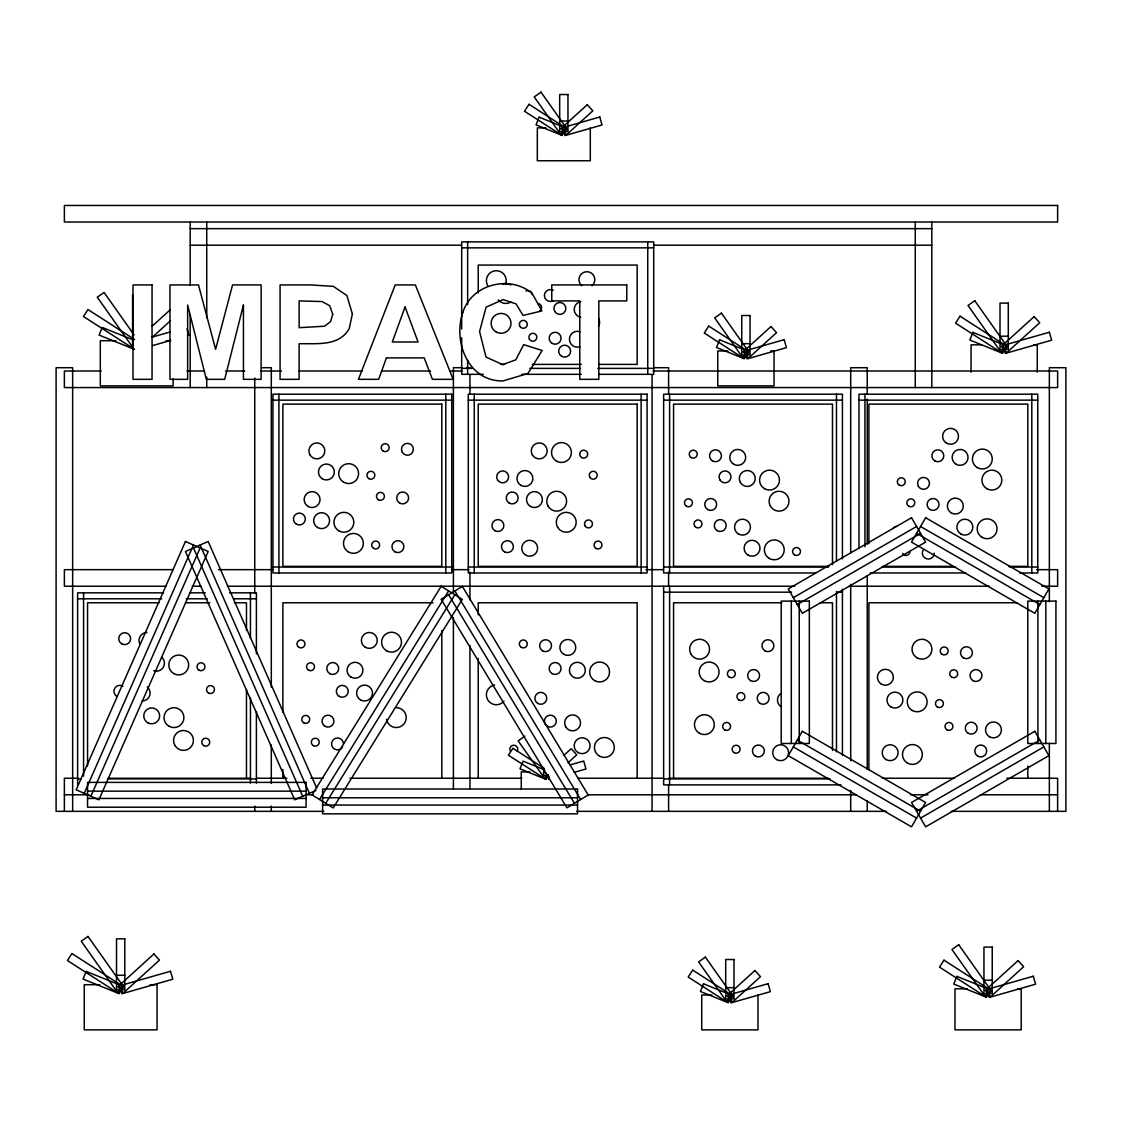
<?xml version="1.0" encoding="UTF-8"?>
<svg xmlns="http://www.w3.org/2000/svg" width="1122" height="1122" viewBox="0 0 1122 1122"><rect width="100%" height="100%" fill="white"/><g stroke="black" fill="none" stroke-linecap="round" stroke-linejoin="round"><path stroke-width="1.5" d="M548.069 774.825L546.204 779.439L519.991 768.836L523.09 761.165L544.675 769.888M84.22 793.338L193.475 545.026M90.882 796.269L200.137 547.957M319.518 799.509L448.646 590.915M325.717 803.338L454.845 594.758M548.209 774.895L545.516 779.075L508.434 755.232L512.908 748.276L544.296 768.444M151.961 326.362L169.983 309.981M152.382 337.175L170.404 320.78M563.707 755.513L571.196 748.697L576.764 754.826L568.027 762.764M524.914 736.13L518.154 740.899L544.38 777.981L548.434 775.12M793.296 597.675L916.576 526.499M797.265 604.562L920.559 533.371M916.576 811.22L1039.87 740.043M920.559 818.106L1043.853 746.915M315.913 790.463L294.707 799.804L185.453 551.491L208.173 541.491L316.727 788.191M152.031 337.133L170.123 331.972M152.662 345.562L170.754 340.401M570.214 764.881L583.706 761.025L585.979 768.977L574.169 772.357M559.682 121.008L567.956 121.008M545.867 127.894L537.326 127.894L537.326 160.741L590.298 160.741L590.298 127.894M190.193 228.65L931.807 228.65M190.193 245.199L461.296 245.199M653.705 245.199L931.807 245.199M461.675 247.85L653.705 247.85M1000.011 336.207L1008.299 336.207M115.917 340.709L100.307 340.709L100.307 385.87L173.139 385.87L173.139 378.927M166.196 340.709L169.674 340.709M741.768 343.669L750.043 343.669M981.498 344.819L971.049 344.819L971.049 372.195M1033.783 344.819L1037.261 344.819L1037.261 372.195M728.01 350.976L717.771 350.976L717.771 385.87L774.054 385.87L774.054 350.976L770.646 350.976M500.931 364.398L504.423 364.398M532.361 364.398L581.266 364.398M598.727 364.398L637.156 364.398L637.156 265.072L478.224 265.072L478.224 292.954M261.37 367.707L271.3 367.707L271.3 687.337M461.675 367.707L453.4 367.707L453.4 593.019M466.64 367.707L469.95 367.707M653.705 367.707L668.6 367.707L668.6 393.906M461.675 368.367L472.152 368.367M529.752 368.367L580.383 368.367M597.844 368.367L653.705 368.367M101.162 371.017L64.375 371.017L64.375 387.567L1057.625 387.567L1057.625 371.017L652.962 371.017M186.995 371.017L204.513 371.017M225.536 371.017L244.806 371.017M260.57 371.017L281.594 371.017M299.111 371.017L362.182 371.017M381.452 371.017L430.497 371.017M449.768 371.017L462.026 371.017M483.372 374.327L461.675 374.327L461.675 337.736M521.842 374.327L581.294 374.327M598.783 374.327L653.705 374.327L653.705 241.889L461.675 241.889L461.675 329.012M272.955 400.147L451.745 400.147M468.295 400.147L647.085 400.147M663.635 400.147L842.426 400.147M858.975 400.147L1037.752 400.147M828.99 566.358L673.565 566.358L673.565 404.116L832.482 404.116L832.482 564.604M882.874 566.358L952.732 566.358M1008.622 566.358L1027.822 566.358L1027.822 404.116L868.905 404.116L868.905 543.679M272.955 567.017L451.745 567.017M468.295 567.017L647.085 567.017M663.635 567.017L828.401 567.017M881.766 567.017L955.383 567.017M1009.716 567.017L1037.752 567.017M172.984 569.667L64.375 569.667L64.375 586.217L165.986 586.217M218.538 569.667L272.842 569.667M451.521 569.667L469.038 569.667M645.963 569.667L663.481 569.667M1036.602 569.667L1057.625 569.667L1057.625 586.217L1041.861 586.217M815.596 572.977L663.635 572.977L663.635 394.187L842.426 394.187L842.426 558.952M870.153 572.977L965.747 572.977M1019.632 572.977L1037.752 572.977L1037.752 394.187L858.975 394.187L858.975 548.434M192.255 586.217L201.02 586.217M227.289 586.217L794.853 586.217M849.158 586.217L989.309 586.217M663.635 592.178L791.585 592.178M837.166 592.178L842.426 592.178M163.531 592.837L77.614 592.837L77.614 784.867M189.604 592.837L205.256 592.837M229.589 592.837L256.405 592.837L256.405 653.944M77.614 598.797L161.75 598.797M186.294 598.797L207.332 598.797M233.614 598.797L256.405 598.797M159.156 602.766L87.558 602.766L87.558 766.088M185.354 602.766L209.8 602.766M234.246 602.766L246.475 602.766L246.475 630.564M433.078 602.766L282.884 602.766L282.884 712.232M781.838 602.766L673.565 602.766L673.565 778.247M820.266 602.766L832.482 602.766L832.482 750.45M1017.345 602.766L868.905 602.766L868.905 769.552M529.808 771.894L521.267 771.894L521.267 789.173M548.588 775.597L543.623 775.597L543.623 769.538M78.386 778.247L64.375 778.247L64.375 811.346M108.175 778.247L250.066 778.247M257.064 778.247L286.853 778.247M310.836 778.247L323.052 778.247M349.91 778.247L521.884 778.247M577.648 778.247L663.481 778.247M668.726 778.247L828.148 778.247M882.453 778.247L954.471 778.247M1006.827 778.247L1057.625 778.247L1057.625 811.346M77.614 778.906L81.121 778.906M107.417 778.906L256.405 778.906M663.635 778.906L830.154 778.906M840.925 784.867L663.635 784.867L663.635 586.217M87.558 791.15L306.068 791.15M64.375 794.797L88.904 794.797M306.124 794.797L313.122 794.797M588.152 794.797L856.17 794.797M910.475 794.797L927.992 794.797M980.544 794.797L1057.625 794.797M322.617 797.784L577.55 797.784M87.558 798.443L306.068 798.443M322.617 805.063L577.55 805.063M323.837 811.346L56.1 811.346L56.1 367.707L72.65 367.707L72.65 811.346M576.764 811.346L886.506 811.346M951.288 811.346L1065.9 811.346L1065.9 367.707L1049.351 367.707L1049.351 601.757M116.52 975.242L124.794 975.242M983.952 980.207L992.241 980.207M99.844 984.709L84.248 984.709L84.248 1029.87L157.08 1029.87L157.08 984.709L150.138 984.709M725.71 987.655L733.984 987.655M967.192 988.819L954.99 988.819L954.99 1029.87L1021.202 1029.87L1021.202 988.819L1017.724 988.819M711.937 994.976L701.713 994.976L701.713 1029.87L757.995 1029.87L757.995 994.976M133.574 340.078L102.214 327.414L99.115 335.085L133.602 349.012M920.559 526.499L1043.853 597.675M916.576 533.371L1039.87 604.562M797.265 740.043L920.559 811.22M793.296 746.915L916.576 818.106M134.584 339.517L87.979 309.56L83.491 316.516L134.486 349.293M544.969 772.539L549.429 777.434M134.093 334.931L104.051 292.435L97.291 297.218L133.336 348.199M454.859 590.957L580.677 799.537M448.618 594.716L574.436 803.296M200.137 545.026L309.406 793.338M193.475 547.957L302.73 796.269M547.536 774.797L548.896 779.58M187.023 328.858L188.847 335.226M1049.351 743.227L1049.351 811.346M1045.83 601.112L1045.83 743.479M1037.892 601.112L1037.892 743.479M1031.805 394.187L1031.805 572.977M1027.822 766.088L1027.822 778.247M931.807 222.03L931.807 387.567M915.257 222.03L915.257 387.567M867.25 393.906L867.25 367.707L850.7 367.707L850.7 552.851M867.25 399.137L867.25 544.114M867.25 575.558L867.25 769.44M867.25 800.87L867.25 811.346M864.936 394.187L864.936 546.68M850.7 584.282L850.7 760.702M850.7 790.393L850.7 811.346M842.426 589.19L842.426 755.246M836.465 394.187L836.465 560.705M836.465 591.448L836.465 751.754M799.243 601.112L799.243 743.479M791.305 601.112L791.305 743.479M669.596 394.187L669.596 572.977M669.596 586.217L669.596 784.867M668.6 572.066L668.6 586.035M668.6 785.148L668.6 811.346M652.05 374.692L652.05 811.346M647.745 241.889L647.745 374.327M641.125 394.187L641.125 572.977M637.156 778.247L637.156 602.766L478.224 602.766L478.224 614.926M478.224 658.362L478.224 778.247M474.255 394.187L474.255 572.977M469.95 374.692L469.95 393.906M469.95 572.066L469.95 600.004M469.95 645.416L469.95 788.64M467.636 241.889L467.636 304.623M467.636 360.386L467.636 374.327M453.4 617.479L453.4 788.64M445.785 394.187L445.785 572.977M441.816 630.564L441.816 778.247M282.884 769.552L282.884 778.247M278.915 394.187L278.915 572.977M271.3 744.98L271.3 783.408M271.3 806.115L271.3 811.346M256.405 711.544L256.405 783.114M254.75 378.184L254.75 593.019M254.75 806.115L254.75 811.346M250.444 592.837L250.444 638.222M250.444 697.575L250.444 783.114M246.475 689.637L246.475 778.247M206.743 222.03L206.743 317.863M206.743 377.118L206.743 387.567M190.193 222.03L190.193 285.128M190.193 314.651L190.193 387.567M132.578 294.834L132.578 345.814M83.575 592.837L83.575 776.144M161.582 657.127A7.952 7.952 0 0 1 153.756 670.69M116.954 696.467A5.961 5.961 0 0 1 114.767 688.319A5.961 5.961 0 0 1 122.915 686.145M140.068 644.393A7.952 7.952 0 0 1 146.954 632.471M147.277 686.959A7.952 7.952 0 0 1 142.185 700.998M396.318 707.687A9.93 9.93 0 0 1 406.234 717.056A9.93 9.93 0 0 1 397.454 727.491A9.93 9.93 0 0 1 386.529 719.328M342.687 746.929A5.961 5.961 0 0 1 332.954 747.771A5.961 5.961 0 0 1 335.478 738.346A5.961 5.961 0 0 1 343.472 743.942M503.932 701.18A9.93 9.93 0 0 1 487.705 699.777A9.93 9.93 0 0 1 494.606 685.023M510.342 751.193A3.969 3.969 0 0 1 513.792 745.232A3.969 3.969 0 0 1 517.228 751.193M781.431 706.958A7.952 7.952 0 0 1 781.431 693.2M910.026 551.491A3.969 3.969 0 0 1 902.607 553.469M934.261 553.104A5.961 5.961 0 0 1 926.758 558.868A5.961 5.961 0 0 1 923.14 550.131M893.084 528.406A3.969 3.969 0 0 1 896.52 526.428M537.62 303.473A3.969 3.969 0 0 1 539.612 310.892M598.545 318.368A7.952 7.952 0 0 1 598.545 326.32M510.805 302.141A9.93 9.93 0 0 1 498.224 299.911M502.432 284.217A9.93 9.93 0 0 1 510.805 284.932M581.799 285.731A7.952 7.952 0 0 1 581.112 274.189A7.952 7.952 0 0 1 592.668 274.189A7.952 7.952 0 0 1 591.981 285.731M526.106 291.089A3.969 3.969 0 0 1 532.066 294.539M580.761 317.26A7.952 7.952 0 0 1 580.761 301.608M487.705 285.591A9.93 9.93 0 0 1 495.447 270.739A9.93 9.93 0 0 1 505.629 284.048M553.314 300.682A5.961 5.961 0 0 1 544.38 295.521A5.961 5.961 0 0 1 553.314 290.36M580.088 346.698A7.952 7.952 0 0 1 569.415 339.237A7.952 7.952 0 0 1 580.088 331.761M462.965 312.028C452.783 341.228 467.874 381.522 502.937 380.947L528.027 373.444L542.15 350.485L523.679 344.622L515.825 359.825L502.74 364.65L486.008 357.048L479.571 331.551L486.107 307.148L503.133 299.616L516.05 303.866L523.034 315.45L541.898 310.948L532.235 293.557C510.37 274.61 472.011 283.894 462.965 312.028M352.378 313.978L349.223 328.592C339.139 346.67 316.656 343.304 299.125 343.725L299.125 379.334L280.065 379.334L280.065 284.932L310.654 284.932L333.318 286.348L346.908 295.591L352.378 313.978M243.432 305.03L224.68 379.334L206.336 379.334L187.655 305.03L187.655 379.334L169.955 379.334L169.955 284.932L198.482 284.932L215.606 349.335L232.549 284.932L261.131 284.932L261.131 379.334L243.432 379.334L243.432 305.03M332.743 314.23L330.583 321.579L324.623 326.207L299.125 327.694L299.125 300.906L322.056 301.552L329.714 305.731L332.743 314.23M386.445 357.89L378.661 379.334L358.437 379.334L395.21 284.932L415.364 284.932L453.162 379.334L432.433 379.334L424.186 357.89L386.445 357.89M405.056 306.951L392.307 341.986L418.071 341.986L405.056 306.951M86.156 971.4L83.056 979.071L119.114 993.643L122.214 985.972L86.156 971.4M539.149 117.179L536.05 124.851L562.262 135.439L565.362 127.768L539.149 117.179M719.609 339.826L716.495 347.497L744.363 358.76L747.462 351.088L719.609 339.826M703.55 983.812L700.437 991.497L728.304 1002.745L731.404 995.074L703.55 983.812M972.928 332.378L969.829 340.05L1002.605 353.29L1005.705 345.618L972.928 332.378M956.87 976.364L953.77 984.036L986.547 997.29L989.646 989.604L956.87 976.364M185.453 541.491L76.184 789.804L98.918 799.804L208.173 551.491L185.453 541.491M802.314 731.292L788.247 755.667L911.527 826.844L925.608 802.482L802.314 731.292M925.608 517.747L911.527 542.122L1034.821 613.299L1048.902 588.924L925.608 517.747M441.184 586.301L312.07 794.881L333.178 807.952L462.306 599.372L441.184 586.301M528.967 104.29L524.493 111.246L561.575 135.089L566.049 128.118L528.967 104.29M71.906 953.546L67.432 960.516L118.427 993.293L122.901 986.322L71.906 953.546M708.753 326.109L704.279 333.066L743.676 358.395L748.15 351.438L708.753 326.109M960.039 316.18L955.565 323.136L1001.918 352.939L1006.392 345.969L960.039 316.18M692.695 970.095L688.221 977.066L727.617 1002.395L732.091 995.424L692.695 970.095M943.981 960.166L939.507 967.136L985.859 996.925L990.333 989.969L943.981 960.166M587.255 104.711L561.028 128.539L566.596 134.668L592.823 110.826L587.255 104.711M770.982 326.53L743.129 351.859L748.697 357.974L776.55 332.659L770.982 326.53M153.924 953.966L117.88 986.743L123.448 992.872L159.492 960.095L153.924 953.966M1034.147 316.6L1001.371 346.389L1006.939 352.518L1039.715 322.715L1034.147 316.6M754.924 970.516L727.07 995.845L732.638 1001.974L760.492 976.645L754.924 970.516M1018.089 960.586L985.312 990.389L990.88 996.504L1023.657 966.715L1018.089 960.586M540.972 92.13L534.212 96.913L560.439 133.995L567.199 129.212L540.972 92.13M721.432 313.136L714.672 317.905L742.526 357.315L749.286 352.532L721.432 313.136M974.766 300.71L968.006 305.493L1000.782 351.845L1007.528 347.063L974.766 300.71M87.993 936.435L81.233 941.204L117.277 992.199L124.037 987.416L87.993 936.435M705.373 957.122L698.613 961.905L726.467 1001.301L733.227 996.518L705.373 957.122M958.693 944.71L951.947 949.493L984.723 995.831L991.469 991.063L958.693 944.71M462.376 586.427L441.114 599.246L566.919 807.826L588.18 795.007L462.376 586.427M911.527 517.747L788.247 588.924L802.314 613.299L925.608 542.122L911.527 517.747M1034.821 731.292L911.527 802.482L925.608 826.844L1048.902 755.667L1034.821 731.292M599.765 117.025L562.683 127.628L564.955 135.58L602.037 124.991L599.765 117.025M784.18 339.685L744.77 350.934L747.042 358.9L786.452 347.638L784.18 339.685M1049.365 332.238L1003.012 345.478L1005.298 353.43L1051.651 340.19L1049.365 332.238M170.516 971.259L119.521 985.831L121.793 993.783L172.788 979.211L170.516 971.259M768.107 983.671L728.711 994.933L730.983 1002.886L770.393 991.638L768.107 983.671M1033.306 976.224L986.953 989.464L989.239 997.43L1035.578 984.19L1033.306 976.224M567.956 94.529L559.682 94.529L559.682 131.611L567.956 131.611L567.956 94.529M1057.625 205.466L64.375 205.466L64.375 222.03L1057.625 222.03L1057.625 205.466M152.045 284.932L132.985 284.932L132.985 379.334L152.045 379.334L152.045 284.932M626.777 284.932L551.758 284.932L551.758 300.906L579.765 300.906L579.765 379.334L598.825 379.334L598.825 300.906L626.777 300.906L626.777 284.932M1008.299 303.108L1000.011 303.108L1000.011 349.461L1008.299 349.461L1008.299 303.108M750.043 315.52L741.768 315.52L741.768 354.917L750.043 354.917L750.043 315.52M451.745 394.187L272.955 394.187L272.955 572.977L451.745 572.977L451.745 394.187M647.085 394.187L468.295 394.187L468.295 572.977L647.085 572.977L647.085 394.187M441.816 404.116L282.884 404.116L282.884 566.358L441.816 566.358L441.816 404.116M637.156 404.116L478.224 404.116L478.224 566.358L637.156 566.358L637.156 404.116M809.341 601.112L781.207 601.112L781.207 743.479L809.341 743.479L809.341 601.112M1055.928 601.112L1027.794 601.112L1027.794 743.479L1055.928 743.479L1055.928 601.112M306.068 782.385L87.558 782.385L87.558 807.209L306.068 807.209L306.068 782.385M577.55 789.004L322.617 789.004L322.617 813.843L577.55 813.843L577.55 789.004M124.794 938.819L116.52 938.819L116.52 989.8L124.794 989.8L124.794 938.819M992.241 947.094L983.952 947.094L983.952 993.447L992.241 993.447L992.241 947.094M733.984 959.506L725.71 959.506L725.71 998.917L733.984 998.917L733.984 959.506M174.892 745.401A9.93 9.93 0 0 0 192.1 745.401A9.93 9.93 0 0 0 183.503 730.506A9.93 9.93 0 0 0 174.892 745.401M208.524 692.989A3.969 3.969 0 0 0 214.484 689.553A3.969 3.969 0 0 0 208.524 686.103A3.969 3.969 0 0 0 208.524 692.989M121.723 643.818A5.961 5.961 0 0 0 130.657 638.656A5.961 5.961 0 0 0 121.723 633.495A5.961 5.961 0 0 0 121.723 643.818M147.739 722.75A7.952 7.952 0 0 0 159.661 715.864A7.952 7.952 0 0 0 147.739 708.992A7.952 7.952 0 0 0 147.739 722.75M173.77 673.579A9.93 9.93 0 0 0 188.664 664.981A9.93 9.93 0 0 0 173.77 656.384A9.93 9.93 0 0 0 173.77 673.579M203.769 745.625A3.969 3.969 0 0 0 209.716 742.189A3.969 3.969 0 0 0 203.769 738.753A3.969 3.969 0 0 0 203.769 745.625M169.001 726.229A9.93 9.93 0 0 0 183.896 717.617A9.93 9.93 0 0 0 169.001 709.02A9.93 9.93 0 0 0 169.001 726.229M199.001 670.171A3.969 3.969 0 0 0 204.961 666.734A3.969 3.969 0 0 0 199.001 663.298A3.969 3.969 0 0 0 199.001 670.171M313.29 745.625A3.969 3.969 0 0 0 319.237 742.189A3.969 3.969 0 0 0 313.29 738.753A3.969 3.969 0 0 0 313.29 745.625M339.307 696.467A5.961 5.961 0 0 0 348.241 691.306A5.961 5.961 0 0 0 339.307 686.145A5.961 5.961 0 0 0 339.307 696.467M365.337 647.296A7.952 7.952 0 0 0 377.244 640.41A7.952 7.952 0 0 0 365.337 633.537A7.952 7.952 0 0 0 365.337 647.296M308.522 670.171A3.969 3.969 0 0 0 314.483 666.734A3.969 3.969 0 0 0 308.522 663.298A3.969 3.969 0 0 0 308.522 670.171M360.569 699.932A7.952 7.952 0 0 0 372.476 693.059A7.952 7.952 0 0 0 360.569 686.173A7.952 7.952 0 0 0 360.569 699.932M386.585 650.774A9.93 9.93 0 0 0 401.48 642.177A9.93 9.93 0 0 0 386.585 633.565A9.93 9.93 0 0 0 386.585 650.774M303.753 722.82A3.969 3.969 0 0 0 309.714 719.384A3.969 3.969 0 0 0 303.753 715.934A3.969 3.969 0 0 0 303.753 722.82M329.77 673.649A5.961 5.961 0 0 0 338.718 668.488A5.961 5.961 0 0 0 329.77 663.326A5.961 5.961 0 0 0 329.77 673.649M298.985 647.366A3.969 3.969 0 0 0 304.946 643.93A3.969 3.969 0 0 0 298.985 640.48A3.969 3.969 0 0 0 298.985 647.366M325.001 726.299A5.961 5.961 0 0 0 333.949 721.137A5.961 5.961 0 0 0 325.001 715.976A5.961 5.961 0 0 0 325.001 726.299M351.032 677.127A7.952 7.952 0 0 0 362.953 670.241A7.952 7.952 0 0 0 351.032 663.368A7.952 7.952 0 0 0 351.032 677.127M552.122 673.649A5.961 5.961 0 0 0 561.07 668.488A5.961 5.961 0 0 0 552.122 663.326A5.961 5.961 0 0 0 552.122 673.649M578.153 752.582A7.952 7.952 0 0 0 590.074 745.695A7.952 7.952 0 0 0 578.153 738.823A7.952 7.952 0 0 0 578.153 752.582M521.337 647.366A3.969 3.969 0 0 0 527.298 643.93A3.969 3.969 0 0 0 521.337 640.48A3.969 3.969 0 0 0 521.337 647.366M547.354 726.299A5.961 5.961 0 0 0 556.302 721.137A5.961 5.961 0 0 0 547.354 715.976A5.961 5.961 0 0 0 547.354 726.299M570.481 674.224A7.952 7.952 0 0 0 584.239 674.224A7.952 7.952 0 0 0 577.353 662.303A7.952 7.952 0 0 0 570.481 674.224M599.4 756.06A9.93 9.93 0 0 0 614.309 747.448A9.93 9.93 0 0 0 599.4 738.851A9.93 9.93 0 0 0 599.4 756.06M542.585 650.844A5.961 5.961 0 0 0 551.533 645.683A5.961 5.961 0 0 0 542.585 640.522A5.961 5.961 0 0 0 542.585 650.844M565.712 726.86A7.952 7.952 0 0 0 579.471 726.86A7.952 7.952 0 0 0 572.585 714.938A7.952 7.952 0 0 0 565.712 726.86M594.632 680.605A9.93 9.93 0 0 0 609.541 671.994A9.93 9.93 0 0 0 594.632 663.397A9.93 9.93 0 0 0 594.632 680.605M537.831 703.48A5.961 5.961 0 0 0 546.765 698.319A5.961 5.961 0 0 0 537.831 693.158A5.961 5.961 0 0 0 537.831 703.48M563.847 654.322A7.952 7.952 0 0 0 575.768 647.436A7.952 7.952 0 0 0 563.847 640.55A7.952 7.952 0 0 0 563.847 654.322M738.921 700.002A3.969 3.969 0 0 0 744.882 696.566A3.969 3.969 0 0 0 738.921 693.13A3.969 3.969 0 0 0 738.921 700.002M764.952 650.844A5.961 5.961 0 0 0 773.885 645.683A5.961 5.961 0 0 0 764.952 640.522A5.961 5.961 0 0 0 764.952 650.844M704.153 680.605A9.93 9.93 0 0 0 719.062 671.994A9.93 9.93 0 0 0 704.153 663.397A9.93 9.93 0 0 0 704.153 680.605M734.153 752.652A3.969 3.969 0 0 0 740.113 749.216A3.969 3.969 0 0 0 734.153 745.765A3.969 3.969 0 0 0 734.153 752.652M760.183 703.48A5.961 5.961 0 0 0 769.117 698.319A5.961 5.961 0 0 0 760.183 693.158A5.961 5.961 0 0 0 760.183 703.48M699.399 733.241A9.93 9.93 0 0 0 714.293 724.644A9.93 9.93 0 0 0 699.399 716.046A9.93 9.93 0 0 0 699.399 733.241M729.384 677.197A3.969 3.969 0 0 0 735.345 673.761A3.969 3.969 0 0 0 729.384 670.311A3.969 3.969 0 0 0 729.384 677.197M755.415 756.13A5.961 5.961 0 0 0 764.348 750.969A5.961 5.961 0 0 0 755.415 745.807A5.961 5.961 0 0 0 755.415 756.13M690.984 654.154A9.93 9.93 0 0 0 708.192 654.154A9.93 9.93 0 0 0 699.595 639.26A9.93 9.93 0 0 0 690.984 654.154M724.616 729.833A3.969 3.969 0 0 0 730.576 726.397A3.969 3.969 0 0 0 724.616 722.961A3.969 3.969 0 0 0 724.616 729.833M750.646 680.675A5.961 5.961 0 0 0 759.58 675.514A5.961 5.961 0 0 0 750.646 670.353A5.961 5.961 0 0 0 750.646 680.675M776.662 759.594A7.952 7.952 0 0 0 788.584 752.722A7.952 7.952 0 0 0 776.662 745.835A7.952 7.952 0 0 0 776.662 759.594M951.737 677.197A3.969 3.969 0 0 0 957.697 673.761A3.969 3.969 0 0 0 951.737 670.311A3.969 3.969 0 0 0 951.737 677.197M977.767 756.13A5.961 5.961 0 0 0 986.701 750.969A5.961 5.961 0 0 0 977.767 745.807A5.961 5.961 0 0 0 977.767 756.13M890.952 706.958A7.952 7.952 0 0 0 902.873 700.072A7.952 7.952 0 0 0 890.952 693.2A7.952 7.952 0 0 0 890.952 706.958M916.983 657.787A9.93 9.93 0 0 0 931.877 649.189A9.93 9.93 0 0 0 916.983 640.592A9.93 9.93 0 0 0 916.983 657.787M946.982 729.833A3.969 3.969 0 0 0 952.929 726.397A3.969 3.969 0 0 0 946.982 722.961A3.969 3.969 0 0 0 946.982 729.833M972.998 680.675A5.961 5.961 0 0 0 981.932 675.514A5.961 5.961 0 0 0 972.998 670.353A5.961 5.961 0 0 0 972.998 680.675M886.184 759.594A7.952 7.952 0 0 0 898.105 752.722A7.952 7.952 0 0 0 886.184 745.835A7.952 7.952 0 0 0 886.184 759.594M912.214 710.436A9.93 9.93 0 0 0 927.109 701.825A9.93 9.93 0 0 0 912.214 693.228A9.93 9.93 0 0 0 912.214 710.436M942.214 654.378A3.969 3.969 0 0 0 948.174 650.942A3.969 3.969 0 0 0 942.214 647.506A3.969 3.969 0 0 0 942.214 654.378M968.23 733.311A5.961 5.961 0 0 0 977.164 728.15A5.961 5.961 0 0 0 968.23 722.989A5.961 5.961 0 0 0 968.23 733.311M881.415 684.139A7.952 7.952 0 0 0 893.336 677.267A7.952 7.952 0 0 0 881.415 670.381A7.952 7.952 0 0 0 881.415 684.139M907.446 763.072A9.93 9.93 0 0 0 922.34 754.475A9.93 9.93 0 0 0 907.446 745.878A9.93 9.93 0 0 0 907.446 763.072M937.445 707.028A3.969 3.969 0 0 0 943.406 703.592A3.969 3.969 0 0 0 937.445 700.142A3.969 3.969 0 0 0 937.445 707.028M963.461 657.857A5.961 5.961 0 0 0 972.409 652.695A5.961 5.961 0 0 0 963.461 647.534A5.961 5.961 0 0 0 963.461 657.857M989.492 736.789A7.952 7.952 0 0 0 1001.399 729.903A7.952 7.952 0 0 0 989.492 723.031A7.952 7.952 0 0 0 989.492 736.789M383.205 451.1A3.969 3.969 0 0 0 389.166 447.664A3.969 3.969 0 0 0 383.205 444.214A3.969 3.969 0 0 0 383.205 451.1M296.404 524.198A5.961 5.961 0 0 0 305.338 519.037A5.961 5.961 0 0 0 296.404 513.876A5.961 5.961 0 0 0 296.404 524.198M322.421 478.87A7.952 7.952 0 0 0 334.342 471.997A7.952 7.952 0 0 0 322.421 465.111A7.952 7.952 0 0 0 322.421 478.87M348.451 551.982A9.93 9.93 0 0 0 363.346 543.371A9.93 9.93 0 0 0 348.451 534.773A9.93 9.93 0 0 0 348.451 551.982M378.437 499.767A3.969 3.969 0 0 0 384.397 496.331A3.969 3.969 0 0 0 378.437 492.881A3.969 3.969 0 0 0 378.437 499.767M402.279 452.264A5.961 5.961 0 0 0 412.601 452.264A5.961 5.961 0 0 0 407.44 443.316A5.961 5.961 0 0 0 402.279 452.264M317.652 527.55A7.952 7.952 0 0 0 329.573 520.664A7.952 7.952 0 0 0 317.652 513.778A7.952 7.952 0 0 0 317.652 527.55M343.683 482.222A9.93 9.93 0 0 0 358.577 473.61A9.93 9.93 0 0 0 343.683 465.013A9.93 9.93 0 0 0 343.683 482.222M373.668 548.434A3.969 3.969 0 0 0 379.629 544.997A3.969 3.969 0 0 0 373.668 541.561A3.969 3.969 0 0 0 373.668 548.434M399.698 503.105A5.961 5.961 0 0 0 408.632 497.944A5.961 5.961 0 0 0 399.698 492.796A5.961 5.961 0 0 0 399.698 503.105M309.981 454.873A7.952 7.952 0 0 0 323.739 454.873A7.952 7.952 0 0 0 316.867 442.952A7.952 7.952 0 0 0 309.981 454.873M338.914 530.888A9.93 9.93 0 0 0 353.809 522.291A9.93 9.93 0 0 0 338.914 513.68A9.93 9.93 0 0 0 338.914 530.888M368.9 478.673A3.969 3.969 0 0 0 374.86 475.237A3.969 3.969 0 0 0 368.9 471.801A3.969 3.969 0 0 0 368.9 478.673M394.93 551.786A5.961 5.961 0 0 0 403.864 546.624A5.961 5.961 0 0 0 394.93 541.463A5.961 5.961 0 0 0 394.93 551.786M308.115 506.457A7.952 7.952 0 0 0 320.036 499.571A7.952 7.952 0 0 0 308.115 492.698A7.952 7.952 0 0 0 308.115 506.457M596.034 548.434A3.969 3.969 0 0 0 601.981 544.997A3.969 3.969 0 0 0 596.034 541.561A3.969 3.969 0 0 0 596.034 548.434M509.22 503.105A5.961 5.961 0 0 0 518.154 497.944A5.961 5.961 0 0 0 509.22 492.796A5.961 5.961 0 0 0 509.22 503.105M532.333 454.873A7.952 7.952 0 0 0 546.091 454.873A7.952 7.952 0 0 0 539.219 442.952A7.952 7.952 0 0 0 532.333 454.873M557.634 527.256A9.93 9.93 0 0 0 574.829 527.256A9.93 9.93 0 0 0 566.231 512.347A9.93 9.93 0 0 0 557.634 527.256M589.807 477.229A3.969 3.969 0 0 0 596.694 477.229A3.969 3.969 0 0 0 593.243 471.268A3.969 3.969 0 0 0 589.807 477.229M504.451 551.786A5.961 5.961 0 0 0 513.385 546.624A5.961 5.961 0 0 0 504.451 541.463A5.961 5.961 0 0 0 504.451 551.786M530.468 506.457A7.952 7.952 0 0 0 542.389 499.571A7.952 7.952 0 0 0 530.468 492.698A7.952 7.952 0 0 0 530.468 506.457M556.498 461.128A9.93 9.93 0 0 0 571.393 452.531A9.93 9.93 0 0 0 556.498 443.919A9.93 9.93 0 0 0 556.498 461.128M585.039 525.895A3.969 3.969 0 0 0 591.925 525.895A3.969 3.969 0 0 0 588.475 519.935A3.969 3.969 0 0 0 585.039 525.895M497.509 479.837A5.961 5.961 0 0 0 507.831 479.837A5.961 5.961 0 0 0 502.67 470.903A5.961 5.961 0 0 0 497.509 479.837M525.713 555.124A7.952 7.952 0 0 0 537.62 548.237A7.952 7.952 0 0 0 525.713 541.365A7.952 7.952 0 0 0 525.713 555.124M548.097 506.162A9.93 9.93 0 0 0 565.292 506.162A9.93 9.93 0 0 0 556.694 491.268A9.93 9.93 0 0 0 548.097 506.162M581.729 457.594A3.969 3.969 0 0 0 587.69 454.144A3.969 3.969 0 0 0 581.729 450.707A3.969 3.969 0 0 0 581.729 457.594M494.914 530.692A5.961 5.961 0 0 0 503.862 525.531A5.961 5.961 0 0 0 494.914 520.37A5.961 5.961 0 0 0 494.914 530.692M520.945 485.363A7.952 7.952 0 0 0 532.852 478.477A7.952 7.952 0 0 0 520.945 471.605A7.952 7.952 0 0 0 520.945 485.363M694.56 525.895A3.969 3.969 0 0 0 701.446 525.895A3.969 3.969 0 0 0 697.996 519.935A3.969 3.969 0 0 0 694.56 525.895M719.861 479.837A5.961 5.961 0 0 0 730.184 479.837A5.961 5.961 0 0 0 725.022 470.903A5.961 5.961 0 0 0 719.861 479.837M748.065 555.124A7.952 7.952 0 0 0 759.987 548.237A7.952 7.952 0 0 0 748.065 541.365A7.952 7.952 0 0 0 748.065 555.124M770.449 506.162A9.93 9.93 0 0 0 787.658 506.162A9.93 9.93 0 0 0 779.047 491.268A9.93 9.93 0 0 0 770.449 506.162M691.25 457.594A3.969 3.969 0 0 0 697.211 454.144A3.969 3.969 0 0 0 691.25 450.707A3.969 3.969 0 0 0 691.25 457.594M717.267 530.692A5.961 5.961 0 0 0 726.214 525.531A5.961 5.961 0 0 0 717.267 520.37A5.961 5.961 0 0 0 717.267 530.692M740.38 482.46A7.952 7.952 0 0 0 754.152 482.46A7.952 7.952 0 0 0 747.266 470.539A7.952 7.952 0 0 0 740.38 482.46M769.313 558.461A9.93 9.93 0 0 0 784.222 549.864A9.93 9.93 0 0 0 769.313 541.267A9.93 9.93 0 0 0 769.313 558.461M686.482 506.26A3.969 3.969 0 0 0 692.442 502.824A3.969 3.969 0 0 0 686.482 499.374A3.969 3.969 0 0 0 686.482 506.26M712.498 460.932A5.961 5.961 0 0 0 721.446 455.77A5.961 5.961 0 0 0 712.498 450.609A5.961 5.961 0 0 0 712.498 460.932M738.528 534.03A7.952 7.952 0 0 0 750.45 527.158A7.952 7.952 0 0 0 738.528 520.271A7.952 7.952 0 0 0 738.528 534.03M764.545 488.701A9.93 9.93 0 0 0 779.453 480.104A9.93 9.93 0 0 0 764.545 471.506A9.93 9.93 0 0 0 764.545 488.701M794.544 554.927A3.969 3.969 0 0 0 800.505 551.491A3.969 3.969 0 0 0 794.544 548.041A3.969 3.969 0 0 0 794.544 554.927M707.73 509.598A5.961 5.961 0 0 0 716.678 504.437A5.961 5.961 0 0 0 707.73 499.276A5.961 5.961 0 0 0 707.73 509.598M733.76 464.27A7.952 7.952 0 0 0 745.681 457.397A7.952 7.952 0 0 0 733.76 450.511A7.952 7.952 0 0 0 733.76 464.27M908.834 506.26A3.969 3.969 0 0 0 914.795 502.824A3.969 3.969 0 0 0 908.834 499.374A3.969 3.969 0 0 0 908.834 506.26M934.864 460.932A5.961 5.961 0 0 0 943.798 455.77A5.961 5.961 0 0 0 934.864 450.609A5.961 5.961 0 0 0 934.864 460.932M960.881 534.03A7.952 7.952 0 0 0 972.802 527.158A7.952 7.952 0 0 0 960.881 520.271A7.952 7.952 0 0 0 960.881 534.03M986.897 488.701A9.93 9.93 0 0 0 1001.806 480.104A9.93 9.93 0 0 0 986.897 471.506A9.93 9.93 0 0 0 986.897 488.701M930.096 509.598A5.961 5.961 0 0 0 939.03 504.437A5.961 5.961 0 0 0 930.096 499.276A5.961 5.961 0 0 0 930.096 509.598M956.112 464.27A7.952 7.952 0 0 0 968.034 457.397A7.952 7.952 0 0 0 956.112 450.511A7.952 7.952 0 0 0 956.112 464.27M982.143 537.382A9.93 9.93 0 0 0 997.037 528.771A9.93 9.93 0 0 0 982.143 520.173A9.93 9.93 0 0 0 982.143 537.382M899.297 485.167A3.969 3.969 0 0 0 905.258 481.731A3.969 3.969 0 0 0 899.297 478.281A3.969 3.969 0 0 0 899.297 485.167M951.344 512.95A7.952 7.952 0 0 0 963.265 506.064A7.952 7.952 0 0 0 951.344 499.178A7.952 7.952 0 0 0 951.344 512.95M977.374 467.622A9.93 9.93 0 0 0 992.269 459.01A9.93 9.93 0 0 0 977.374 450.413A9.93 9.93 0 0 0 977.374 467.622M918.371 486.331A5.961 5.961 0 0 0 928.693 486.331A5.961 5.961 0 0 0 923.532 477.397A5.961 5.961 0 0 0 918.371 486.331M946.575 443.19A7.952 7.952 0 0 0 958.497 436.304A7.952 7.952 0 0 0 946.575 429.417A7.952 7.952 0 0 0 946.575 443.19M561.659 356.305A5.961 5.961 0 0 0 570.607 351.144A5.961 5.961 0 0 0 561.659 345.983A5.961 5.961 0 0 0 561.659 356.305M529.416 339.237A3.969 3.969 0 0 0 536.302 339.237A3.969 3.969 0 0 0 532.852 333.276A3.969 3.969 0 0 0 529.416 339.237M554.717 311.425A5.961 5.961 0 0 0 565.039 311.425A5.961 5.961 0 0 0 559.878 302.477A5.961 5.961 0 0 0 554.717 311.425M496.106 331.944A9.93 9.93 0 0 0 511.001 323.332A9.93 9.93 0 0 0 496.106 314.735A9.93 9.93 0 0 0 496.106 331.944M552.122 343.402A5.961 5.961 0 0 0 561.07 338.241A5.961 5.961 0 0 0 552.122 333.08A5.961 5.961 0 0 0 552.122 343.402M519.879 326.32A3.969 3.969 0 0 0 526.765 326.32A3.969 3.969 0 0 0 523.329 320.359A3.969 3.969 0 0 0 519.879 326.32"/></g></svg>
